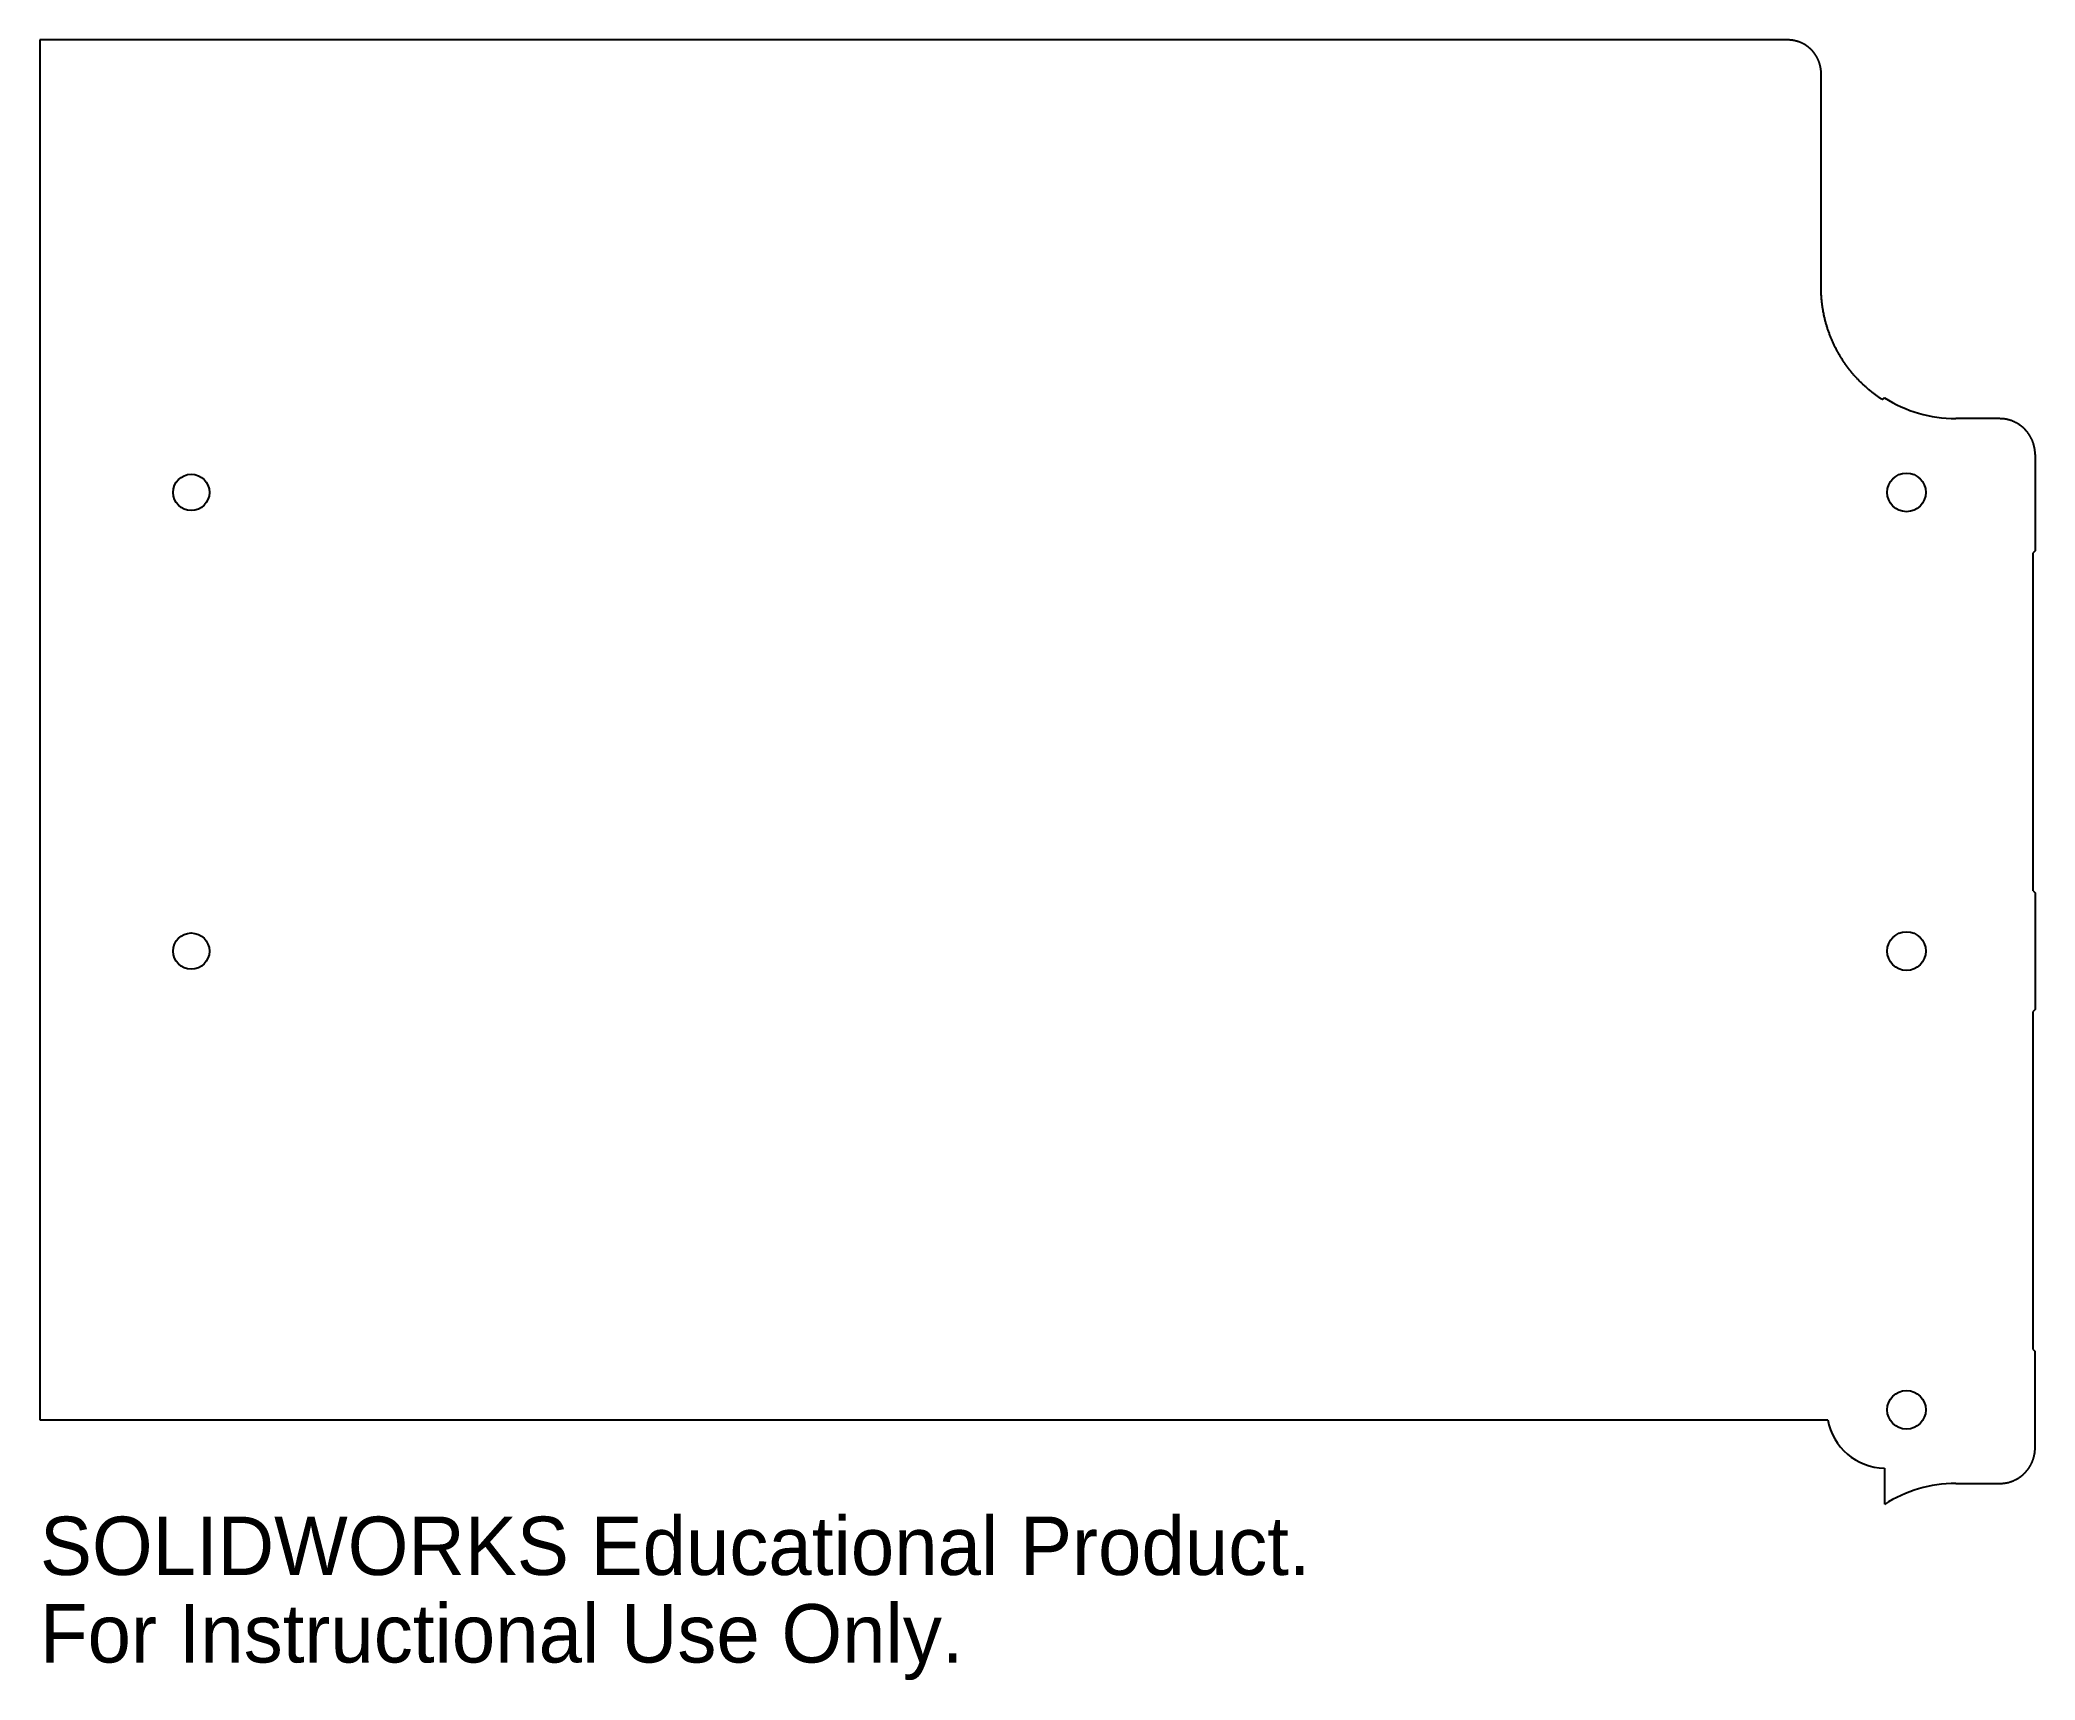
# Model space of a CAD drawing. Extents: x -1 to 164, y -114 to 22.
import ezdxf
from ezdxf.enums import TextEntityAlignment as Align

# ---------------------------------------------------------------- set-up
doc = ezdxf.new("R2010")
doc.units = 0
doc.layers.get('0').update_dxf_attribs({"linetype": 'CONTINUOUS'})
doc.styles.add('SLDTEXTSTYLE0', font='SLDTEXTSTYLE0')

msp = doc.modelspace()

# ---------------------------------------------------------------- linework, layer by layer
at = {"color": 7, "linetype": 'CONTINUOUS'}
for p, q in [((-0.78, 21.96), (-0.78, -92.34)), ((143.99, 21.96), (-0.78, 21.96)), ((144.02, 21.96), (143.99, 21.96)), ((144.05, 21.96), (144.02, 21.96)), ((144.08, 21.96), (144.05, 21.96)), ((144.11, 21.96), (144.08, 21.96)), ((144.14, 21.96), (144.11, 21.96)), ((144.17, 21.95), (144.14, 21.96)), ((144.2, 21.95), (144.17, 21.95)), ((144.23, 21.95), (144.2, 21.95)), ((144.26, 21.95), (144.23, 21.95)), ((144.29, 21.94), (144.26, 21.95)), ((144.32, 21.94), (144.29, 21.94)), ((144.35, 21.94), (144.32, 21.94)), ((144.38, 21.93), (144.35, 21.94)), ((144.41, 21.93), (144.38, 21.93)), ((144.44, 21.92), (144.41, 21.93)), ((144.47, 21.92), (144.44, 21.92)), ((144.5, 21.91), (144.47, 21.92)), ((144.53, 21.91), (144.5, 21.91)), ((144.56, 21.9), (144.53, 21.91)), ((144.59, 21.89), (144.56, 21.9)), ((144.62, 21.89), (144.59, 21.89)), ((144.65, 21.88), (144.62, 21.89)), ((144.68, 21.87), (144.65, 21.88)), ((144.71, 21.87), (144.68, 21.87)), ((144.74, 21.86), (144.71, 21.87)), ((144.77, 21.85), (144.74, 21.86)), ((144.8, 21.84), (144.77, 21.85)), ((144.83, 21.83), (144.8, 21.84)), ((144.86, 21.82), (144.83, 21.83)), ((144.89, 21.81), (144.86, 21.82)), ((144.91, 21.8), (144.89, 21.81)), ((144.94, 21.79), (144.91, 21.8)), ((144.97, 21.78), (144.94, 21.79)), ((145, 21.77), (144.97, 21.78)), ((145.03, 21.76), (145, 21.77)), ((145.06, 21.75), (145.03, 21.76)), ((145.09, 21.73), (145.06, 21.75)), ((145.11, 21.72), (145.09, 21.73)), ((145.14, 21.71), (145.11, 21.72)), ((145.17, 21.7), (145.14, 21.71)), ((145.2, 21.68), (145.17, 21.7)), ((145.22, 21.67), (145.2, 21.68)), ((145.25, 21.66), (145.22, 21.67)), ((145.28, 21.64), (145.25, 21.66)), ((145.31, 21.63), (145.28, 21.64)), ((145.33, 21.61), (145.31, 21.63)), ((145.36, 21.6), (145.33, 21.61)), ((145.39, 21.58), (145.36, 21.6)), ((145.41, 21.57), (145.39, 21.58)), ((145.44, 21.55), (145.41, 21.57)), ((145.46, 21.54), (145.44, 21.55)), ((145.49, 21.52), (145.46, 21.54)), ((145.52, 21.5), (145.49, 21.52)), ((145.54, 21.49), (145.52, 21.5)), ((145.57, 21.47), (145.54, 21.49)), ((145.59, 21.45), (145.57, 21.47)), ((145.62, 21.43), (145.59, 21.45)), ((145.64, 21.42), (145.62, 21.43)), ((145.67, 21.4), (145.64, 21.42)), ((145.69, 21.38), (145.67, 21.4)), ((145.71, 21.36), (145.69, 21.38)), ((145.74, 21.34), (145.71, 21.36)), ((145.76, 21.32), (145.74, 21.34)), ((145.78, 21.3), (145.76, 21.32)), ((145.81, 21.28), (145.78, 21.3)), ((145.83, 21.26), (145.81, 21.28)), ((145.85, 21.24), (145.83, 21.26)), ((145.88, 21.22), (145.85, 21.24)), ((145.9, 21.2), (145.88, 21.22)), ((145.92, 21.18), (145.9, 21.2)), ((145.94, 21.16), (145.92, 21.18)), ((145.96, 21.14), (145.94, 21.16)), ((145.99, 21.11), (145.96, 21.14)), ((146.01, 21.09), (145.99, 21.11)), ((146.03, 21.07), (146.01, 21.09)), ((146.05, 21.05), (146.03, 21.07)), ((146.07, 21.02), (146.05, 21.05)), ((146.09, 21), (146.07, 21.02)), ((146.11, 20.98), (146.09, 21)), ((146.13, 20.95), (146.11, 20.98)), ((146.15, 20.93), (146.13, 20.95)), ((146.17, 20.91), (146.15, 20.93)), ((146.19, 20.88), (146.17, 20.91)), ((146.2, 20.86), (146.19, 20.88)), ((146.22, 20.83), (146.2, 20.86)), ((146.24, 20.81), (146.22, 20.83)), ((146.26, 20.78), (146.24, 20.81)), ((146.28, 20.76), (146.26, 20.78)), ((146.29, 20.73), (146.28, 20.76)), ((146.31, 20.71), (146.29, 20.73)), ((146.33, 20.68), (146.31, 20.71)), ((146.34, 20.66), (146.33, 20.68)), ((146.36, 20.63), (146.34, 20.66)), ((146.37, 20.61), (146.36, 20.63)), ((146.39, 20.58), (146.37, 20.61)), ((146.41, 20.55), (146.39, 20.58)), ((146.42, 20.53), (146.41, 20.55)), ((146.44, 20.5), (146.42, 20.53)), ((146.45, 20.47), (146.44, 20.5)), ((146.46, 20.44), (146.45, 20.47)), ((146.48, 20.42), (146.46, 20.44)), ((146.49, 20.39), (146.48, 20.42)), ((146.5, 20.36), (146.49, 20.39)), ((146.52, 20.33), (146.5, 20.36)), ((146.53, 20.31), (146.52, 20.33)), ((146.54, 20.28), (146.53, 20.31)), ((146.55, 20.25), (146.54, 20.28)), ((146.56, 20.22), (146.55, 20.25)), ((146.58, 20.19), (146.56, 20.22)), ((146.59, 20.17), (146.58, 20.19)), ((146.6, 20.14), (146.59, 20.17)), ((146.61, 20.11), (146.6, 20.14)), ((146.62, 20.08), (146.61, 20.11)), ((146.63, 20.05), (146.62, 20.08)), ((146.64, 20.02), (146.63, 20.05)), ((146.65, 19.99), (146.64, 20.02)), ((146.66, 19.96), (146.65, 19.99)), ((146.66, 19.93), (146.66, 19.96)), ((146.67, 19.9), (146.66, 19.93)), ((146.68, 19.87), (146.67, 19.9)), ((146.69, 19.85), (146.68, 19.87)), ((146.69, 19.82), (146.69, 19.85)), ((146.7, 19.79), (146.69, 19.82)), ((146.71, 19.76), (146.7, 19.79)), ((146.71, 19.73), (146.71, 19.76)), ((146.72, 19.7), (146.71, 19.73)), ((146.73, 19.67), (146.72, 19.7)), ((146.73, 19.64), (146.73, 19.67)), ((146.74, 19.61), (146.73, 19.64)), ((146.74, 19.58), (146.74, 19.61)), ((146.74, 19.55), (146.74, 19.58)), ((146.75, 19.52), (146.74, 19.55)), ((146.75, 19.48), (146.75, 19.52)), ((146.75, 19.45), (146.75, 19.48)), ((146.76, 19.42), (146.75, 19.45)), ((146.76, 19.39), (146.76, 19.42)), ((146.76, 19.36), (146.76, 19.39)), ((146.76, 19.33), (146.76, 19.36)), ((146.76, 19.3), (146.76, 19.33)), ((146.77, 19.27), (146.76, 19.3)), ((146.77, 19.24), (146.77, 19.27)), ((146.77, 19.21), (146.77, 19.24)), ((146.77, 19.18), (146.77, 19.21)), ((146.77, 1.45), (146.77, 19.18)), ((146.77, 1.39), (146.77, 1.45)), ((146.77, 1.32), (146.77, 1.39)), ((146.77, 1.25), (146.77, 1.32)), ((146.77, 1.18), (146.77, 1.25)), ((146.77, 1.11), (146.77, 1.18)), ((146.78, 1.04), (146.77, 1.11)), ((146.78, 0.97), (146.78, 1.04)), ((146.78, 0.9), (146.78, 0.97)), ((146.78, 0.83), (146.78, 0.9)), ((146.79, 0.76), (146.78, 0.83)), ((146.79, 0.69), (146.79, 0.76)), ((146.8, 0.62), (146.79, 0.69)), ((146.8, 0.55), (146.8, 0.62)), ((146.81, 0.48), (146.8, 0.55)), ((146.82, 0.41), (146.81, 0.48)), ((146.82, 0.35), (146.82, 0.41)), ((146.83, 0.28), (146.82, 0.35)), ((146.84, 0.21), (146.83, 0.28)), ((146.85, 0.14), (146.84, 0.21)), ((146.85, 0.07), (146.85, 0.14)), ((146.86, 0), (146.85, 0.07)), ((146.87, -0.07), (146.86, 0)), ((146.88, -0.14), (146.87, -0.07)), ((146.89, -0.21), (146.88, -0.14)), ((146.9, -0.27), (146.89, -0.21)), ((146.91, -0.34), (146.9, -0.27)), ((146.93, -0.41), (146.91, -0.34)), ((146.94, -0.48), (146.93, -0.41)), ((146.95, -0.55), (146.94, -0.48)), ((146.96, -0.62), (146.95, -0.55)), ((146.98, -0.68), (146.96, -0.62)), ((146.99, -0.75), (146.98, -0.68)), ((147, -0.82), (146.99, -0.75)), ((147.02, -0.89), (147, -0.82)), ((147.03, -0.96), (147.02, -0.89)), ((147.05, -1.02), (147.03, -0.96)), ((147.07, -1.09), (147.05, -1.02)), ((147.08, -1.16), (147.07, -1.09)), ((147.1, -1.23), (147.08, -1.16)), ((147.11, -1.29), (147.1, -1.23)), ((147.13, -1.36), (147.11, -1.29)), ((147.15, -1.43), (147.13, -1.36)), ((147.17, -1.5), (147.15, -1.43)), ((147.19, -1.56), (147.17, -1.5)), ((147.21, -1.63), (147.19, -1.56)), ((147.23, -1.7), (147.21, -1.63)), ((147.25, -1.76), (147.23, -1.7)), ((147.27, -1.83), (147.25, -1.76)), ((147.29, -1.9), (147.27, -1.83)), ((147.31, -1.96), (147.29, -1.9)), ((147.33, -2.03), (147.31, -1.96)), ((147.35, -2.09), (147.33, -2.03)), ((147.38, -2.16), (147.35, -2.09)), ((147.4, -2.22), (147.38, -2.16)), ((147.42, -2.29), (147.4, -2.22)), ((147.45, -2.36), (147.42, -2.29)), ((147.47, -2.42), (147.45, -2.36)), ((147.49, -2.49), (147.47, -2.42)), ((147.52, -2.55), (147.49, -2.49)), ((147.54, -2.62), (147.52, -2.55)), ((147.57, -2.68), (147.54, -2.62)), ((147.6, -2.74), (147.57, -2.68)), ((147.62, -2.81), (147.6, -2.74)), ((147.65, -2.87), (147.62, -2.81)), ((147.68, -2.94), (147.65, -2.87)), ((147.71, -3), (147.68, -2.94)), ((147.73, -3.06), (147.71, -3)), ((147.76, -3.13), (147.73, -3.06)), ((147.79, -3.19), (147.76, -3.13)), ((147.82, -3.25), (147.79, -3.19)), ((147.85, -3.32), (147.82, -3.25)), ((147.88, -3.38), (147.85, -3.32)), ((147.91, -3.44), (147.88, -3.38)), ((147.94, -3.5), (147.91, -3.44)), ((147.97, -3.56), (147.94, -3.5)), ((148.01, -3.63), (147.97, -3.56)), ((148.04, -3.69), (148.01, -3.63)), ((148.07, -3.75), (148.04, -3.69)), ((148.1, -3.81), (148.07, -3.75)), ((148.14, -3.87), (148.1, -3.81)), ((148.17, -3.93), (148.14, -3.87)), ((148.2, -3.99), (148.17, -3.93)), ((148.24, -4.05), (148.2, -3.99)), ((148.27, -4.11), (148.24, -4.05)), ((148.31, -4.17), (148.27, -4.11)), ((148.34, -4.23), (148.31, -4.17)), ((148.38, -4.29), (148.34, -4.23)), ((148.42, -4.35), (148.38, -4.29)), ((148.45, -4.41), (148.42, -4.35)), ((148.49, -4.47), (148.45, -4.41)), ((148.53, -4.53), (148.49, -4.47)), ((148.57, -4.59), (148.53, -4.53)), ((148.6, -4.64), (148.57, -4.59)), ((148.64, -4.7), (148.6, -4.64)), ((148.68, -4.76), (148.64, -4.7)), ((148.72, -4.82), (148.68, -4.76)), ((148.76, -4.87), (148.72, -4.82)), ((148.8, -4.93), (148.76, -4.87)), ((148.84, -4.99), (148.8, -4.93)), ((148.88, -5.04), (148.84, -4.99)), ((148.92, -5.1), (148.88, -5.04)), ((148.96, -5.16), (148.92, -5.1)), ((149.01, -5.21), (148.96, -5.16)), ((149.05, -5.27), (149.01, -5.21)), ((149.09, -5.32), (149.05, -5.27)), ((149.13, -5.38), (149.09, -5.32)), ((149.18, -5.43), (149.13, -5.38)), ((149.22, -5.48), (149.18, -5.43)), ((149.26, -5.54), (149.22, -5.48)), ((149.31, -5.59), (149.26, -5.54)), ((149.35, -5.65), (149.31, -5.59)), ((149.4, -5.7), (149.35, -5.65)), ((149.44, -5.75), (149.4, -5.7)), ((149.49, -5.8), (149.44, -5.75)), ((149.53, -5.86), (149.49, -5.8)), ((149.58, -5.91), (149.53, -5.86)), ((149.63, -5.96), (149.58, -5.91)), ((149.67, -6.01), (149.63, -5.96)), ((149.72, -6.06), (149.67, -6.01)), ((149.77, -6.11), (149.72, -6.06)), ((149.82, -6.16), (149.77, -6.11)), ((149.86, -6.21), (149.82, -6.16)), ((149.91, -6.26), (149.86, -6.21)), ((149.96, -6.31), (149.91, -6.26)), ((150.01, -6.36), (149.96, -6.31)), ((150.06, -6.41), (150.01, -6.36)), ((150.11, -6.46), (150.06, -6.41)), ((150.16, -6.51), (150.11, -6.46)), ((150.21, -6.56), (150.16, -6.51)), ((150.26, -6.6), (150.21, -6.56)), ((150.31, -6.65), (150.26, -6.6)), ((150.36, -6.7), (150.31, -6.65)), ((150.41, -6.74), (150.36, -6.7)), ((150.46, -6.79), (150.41, -6.74)), ((150.52, -6.84), (150.46, -6.79)), ((150.57, -6.88), (150.52, -6.84)), ((150.62, -6.93), (150.57, -6.88)), ((150.67, -6.97), (150.62, -6.93)), ((150.73, -7.02), (150.67, -6.97)), ((150.78, -7.06), (150.73, -7.02)), ((150.83, -7.11), (150.78, -7.06)), ((150.89, -7.15), (150.83, -7.11)), ((150.94, -7.19), (150.89, -7.15)), ((151, -7.24), (150.94, -7.19)), ((151.05, -7.28), (151, -7.24)), ((151.11, -7.32), (151.05, -7.28)), ((151.16, -7.36), (151.11, -7.32)), ((151.22, -7.4), (151.16, -7.36)), ((151.27, -7.45), (151.22, -7.4)), ((151.33, -7.49), (151.27, -7.45)), ((151.39, -7.53), (151.33, -7.49)), ((151.44, -7.57), (151.39, -7.53)), ((151.5, -7.61), (151.44, -7.57)), ((151.56, -7.65), (151.5, -7.61)), ((151.61, -7.69), (151.56, -7.65)), ((151.67, -7.72), (151.61, -7.69)), ((151.73, -7.76), (151.67, -7.72)), ((151.79, -7.8), (151.73, -7.76)), ((151.85, -7.84), (151.79, -7.8)), ((151.86, -7.83), (151.85, -7.83)), ((151.85, -7.83), (151.85, -7.83)), ((151.85, -7.83), (151.85, -7.84)), ((151.87, -7.82), (151.86, -7.82)), ((151.86, -7.82), (151.86, -7.83)), ((151.88, -7.81), (151.87, -7.81)), ((151.87, -7.81), (151.87, -7.82)), ((151.89, -7.8), (151.88, -7.8)), ((151.88, -7.8), (151.88, -7.81)), ((151.88, -7.81), (151.88, -7.81)), ((151.9, -7.79), (151.89, -7.79)), ((151.89, -7.79), (151.89, -7.8)), ((151.91, -7.78), (151.9, -7.79)), ((151.9, -7.79), (151.9, -7.79)), ((151.92, -7.77), (151.91, -7.78)), ((151.91, -7.78), (151.91, -7.78)), ((151.91, -7.78), (151.91, -7.78)), ((151.93, -7.76), (151.92, -7.77)), ((151.92, -7.77), (151.92, -7.77)), ((151.94, -7.76), (151.93, -7.76)), ((151.93, -7.76), (151.93, -7.76)), ((151.95, -7.75), (151.94, -7.75)), ((151.94, -7.75), (151.94, -7.76)), ((151.96, -7.74), (151.95, -7.74)), ((151.95, -7.74), (151.95, -7.75)), ((151.97, -7.73), (151.96, -7.73)), ((151.96, -7.73), (151.96, -7.74)), ((151.96, -7.74), (151.96, -7.74)), ((151.98, -7.72), (151.97, -7.73)), ((151.97, -7.73), (151.97, -7.73)), ((151.99, -7.72), (151.98, -7.72)), ((151.98, -7.72), (151.98, -7.72)), ((152, -7.71), (151.99, -7.71)), ((151.99, -7.71), (151.99, -7.72)), ((152.01, -7.7), (152, -7.71)), ((152, -7.71), (152, -7.71)), ((152.02, -7.69), (152.01, -7.7)), ((152.01, -7.7), (152.01, -7.7)), ((152.02, -7.69), (152.02, -7.69)), ((161.54, -9.41), (157.92, -9.41)), ((161.57, -9.41), (161.54, -9.41)), ((161.6, -9.42), (161.57, -9.41)), ((161.64, -9.42), (161.6, -9.42)), ((161.67, -9.42), (161.64, -9.42)), ((161.7, -9.42), (161.67, -9.42)), ((161.73, -9.42), (161.7, -9.42)), ((161.76, -9.42), (161.73, -9.42)), ((161.8, -9.42), (161.76, -9.42)), ((161.83, -9.43), (161.8, -9.42)), ((161.86, -9.43), (161.83, -9.43)), ((161.89, -9.43), (161.86, -9.43)), ((161.93, -9.44), (161.89, -9.43)), ((161.96, -9.44), (161.93, -9.44)), ((161.99, -9.45), (161.96, -9.44)), ((162.02, -9.45), (161.99, -9.45)), ((162.05, -9.46), (162.02, -9.45)), ((162.09, -9.46), (162.05, -9.46)), ((162.12, -9.47), (162.09, -9.46)), ((162.15, -9.48), (162.12, -9.47)), ((162.18, -9.48), (162.15, -9.48)), ((162.21, -9.49), (162.18, -9.48)), ((162.25, -9.5), (162.21, -9.49)), ((162.28, -9.51), (162.25, -9.5)), ((162.31, -9.52), (162.28, -9.51)), ((162.34, -9.52), (162.31, -9.52)), ((162.37, -9.53), (162.34, -9.52)), ((162.4, -9.54), (162.37, -9.53)), ((162.43, -9.55), (162.4, -9.54)), ((162.46, -9.56), (162.43, -9.55)), ((162.49, -9.57), (162.46, -9.56)), ((162.52, -9.58), (162.49, -9.57)), ((162.56, -9.59), (162.52, -9.58)), ((162.59, -9.61), (162.56, -9.59)), ((162.62, -9.62), (162.59, -9.61)), ((162.65, -9.63), (162.62, -9.62)), ((162.68, -9.64), (162.65, -9.63)), ((162.71, -9.65), (162.68, -9.64)), ((162.74, -9.67), (162.71, -9.65)), ((162.77, -9.68), (162.74, -9.67)), ((162.79, -9.69), (162.77, -9.68)), ((162.82, -9.71), (162.79, -9.69)), ((162.85, -9.72), (162.82, -9.71)), ((162.88, -9.74), (162.85, -9.72)), ((162.91, -9.75), (162.88, -9.74)), ((162.94, -9.77), (162.91, -9.75)), ((162.97, -9.78), (162.94, -9.77)), ((163, -9.8), (162.97, -9.78)), ((163.03, -9.81), (163, -9.8)), ((163.05, -9.83), (163.03, -9.81)), ((163.08, -9.85), (163.05, -9.83)), ((163.11, -9.86), (163.08, -9.85)), ((163.14, -9.88), (163.11, -9.86)), ((163.16, -9.9), (163.14, -9.88)), ((163.19, -9.92), (163.16, -9.9)), ((163.22, -9.94), (163.19, -9.92)), ((163.24, -9.95), (163.22, -9.94)), ((163.27, -9.97), (163.24, -9.95)), ((163.3, -9.99), (163.27, -9.97)), ((163.32, -10.01), (163.3, -9.99)), ((163.35, -10.03), (163.32, -10.01)), ((163.37, -10.05), (163.35, -10.03)), ((163.4, -10.07), (163.37, -10.05)), ((163.42, -10.09), (163.4, -10.07)), ((163.45, -10.11), (163.42, -10.09)), ((163.47, -10.13), (163.45, -10.11)), ((163.5, -10.16), (163.47, -10.13)), ((163.52, -10.18), (163.5, -10.16)), ((163.55, -10.2), (163.52, -10.18)), ((163.57, -10.22), (163.55, -10.2)), ((163.59, -10.24), (163.57, -10.22)), ((163.62, -10.27), (163.59, -10.24)), ((163.64, -10.29), (163.62, -10.27)), ((163.66, -10.31), (163.64, -10.29)), ((163.68, -10.34), (163.66, -10.31)), ((163.71, -10.36), (163.68, -10.34)), ((163.73, -10.38), (163.71, -10.36)), ((163.75, -10.41), (163.73, -10.38)), ((163.77, -10.43), (163.75, -10.41)), ((163.79, -10.46), (163.77, -10.43)), ((163.81, -10.48), (163.79, -10.46)), ((163.83, -10.51), (163.81, -10.48)), ((163.86, -10.53), (163.83, -10.51)), ((163.88, -10.56), (163.86, -10.53)), ((163.89, -10.58), (163.88, -10.56)), ((163.91, -10.61), (163.89, -10.58)), ((163.93, -10.64), (163.91, -10.61)), ((163.95, -10.66), (163.93, -10.64)), ((163.97, -10.69), (163.95, -10.66)), ((163.99, -10.72), (163.97, -10.69)), ((164.01, -10.74), (163.99, -10.72)), ((164.03, -10.77), (164.01, -10.74)), ((164.04, -10.8), (164.03, -10.77)), ((164.06, -10.83), (164.04, -10.8)), ((164.08, -10.85), (164.06, -10.83)), ((164.09, -10.88), (164.08, -10.85)), ((164.11, -10.91), (164.09, -10.88)), ((164.12, -10.94), (164.11, -10.91)), ((164.14, -10.97), (164.12, -10.94)), ((164.16, -11), (164.14, -10.97)), ((164.17, -11.02), (164.16, -11)), ((164.18, -11.05), (164.17, -11.02)), ((164.2, -11.08), (164.18, -11.05)), ((164.21, -11.11), (164.2, -11.08)), ((164.23, -11.14), (164.21, -11.11)), ((164.24, -11.17), (164.23, -11.14)), ((164.25, -11.2), (164.24, -11.17)), ((164.27, -11.23), (164.25, -11.2)), ((164.28, -11.26), (164.27, -11.23)), ((164.29, -11.29), (164.28, -11.26)), ((164.3, -11.32), (164.29, -11.29)), ((164.31, -11.35), (164.3, -11.32)), ((164.32, -11.38), (164.31, -11.35)), ((164.33, -11.41), (164.32, -11.38)), ((164.35, -11.44), (164.33, -11.41)), ((164.36, -11.47), (164.35, -11.44)), ((164.36, -11.51), (164.36, -11.47)), ((164.37, -11.54), (164.36, -11.51)), ((164.38, -11.57), (164.37, -11.54)), ((164.39, -11.6), (164.38, -11.57)), ((164.4, -11.63), (164.39, -11.6)), ((164.41, -11.66), (164.4, -11.63)), ((164.42, -11.69), (164.41, -11.66)), ((164.42, -11.72), (164.42, -11.69)), ((164.43, -11.76), (164.42, -11.72)), ((164.44, -11.79), (164.43, -11.76)), ((164.44, -11.82), (164.44, -11.79)), ((164.45, -11.85), (164.44, -11.82)), ((164.45, -11.88), (164.45, -11.85)), ((164.46, -11.92), (164.45, -11.88)), ((164.46, -11.95), (164.46, -11.92)), ((164.47, -11.98), (164.46, -11.95)), ((164.47, -12.01), (164.47, -11.98)), ((164.48, -12.04), (164.47, -12.01)), ((164.48, -12.08), (164.48, -12.04)), ((164.48, -12.11), (164.48, -12.08)), ((164.49, -12.14), (164.48, -12.11)), ((164.49, -12.17), (164.49, -12.14)), ((164.49, -12.21), (164.49, -12.17)), ((164.49, -12.24), (164.49, -12.21)), ((164.49, -12.27), (164.49, -12.24)), ((164.49, -12.3), (164.49, -12.27)), ((164.49, -12.34), (164.49, -12.3)), ((164.49, -12.37), (164.49, -12.34)), ((164.49, -12.37), (164.49, -20.35)), ((164.49, -20.35), (164.32, -20.52)), ((164.32, -48.52), (164.32, -20.52)), ((164.32, -48.52), (164.49, -48.69)), ((164.49, -48.69), (164.49, -58.35)), ((164.49, -58.35), (164.32, -58.52)), ((164.32, -86.52), (164.32, -58.52)), ((164.32, -86.52), (164.49, -86.69)), ((164.49, -94.67), (164.49, -86.69)), ((-0.78, -92.34), (147.33, -92.34)), ((164.24, -95.87), (164.25, -95.84)), ((164.25, -95.84), (164.27, -95.81)), ((164.27, -95.81), (164.28, -95.78)), ((164.28, -95.78), (164.29, -95.75)), ((164.29, -95.75), (164.3, -95.72)), ((164.3, -95.72), (164.31, -95.69)), ((164.31, -95.69), (164.32, -95.66)), ((164.32, -95.66), (164.33, -95.63)), ((164.33, -95.63), (164.34, -95.6)), ((164.34, -95.6), (164.35, -95.57)), ((164.35, -95.57), (164.36, -95.54)), ((164.36, -95.54), (164.37, -95.5)), ((164.37, -95.5), (164.38, -95.47)), ((164.38, -95.47), (164.39, -95.44)), ((164.39, -95.44), (164.4, -95.41)), ((164.4, -95.41), (164.41, -95.38)), ((164.41, -95.35), (164.42, -95.32)), ((164.41, -95.38), (164.41, -95.35)), ((164.42, -95.32), (164.43, -95.28)), ((164.43, -95.28), (164.44, -95.25)), ((164.44, -95.22), (164.45, -95.19)), ((164.44, -95.25), (164.44, -95.22)), ((164.45, -95.16), (164.46, -95.12)), ((164.45, -95.19), (164.45, -95.16)), ((164.46, -95.09), (164.47, -95.06)), ((164.46, -95.12), (164.46, -95.09)), ((164.47, -95.03), (164.48, -95)), ((164.47, -95.06), (164.47, -95.03)), ((164.48, -94.9), (164.49, -94.87)), ((164.48, -94.93), (164.48, -94.9)), ((164.48, -94.96), (164.48, -94.93)), ((164.48, -95), (164.48, -94.96)), ((164.49, -94.7), (164.49, -94.67)), ((164.49, -94.74), (164.49, -94.7)), ((164.49, -94.77), (164.49, -94.74)), ((164.49, -94.8), (164.49, -94.77)), ((164.49, -94.83), (164.49, -94.8)), ((164.49, -94.87), (164.49, -94.83)), ((152.02, -96.35), (152.02, -99.35)), ((162.34, -97.52), (162.37, -97.51)), ((162.37, -97.51), (162.4, -97.5)), ((162.4, -97.5), (162.43, -97.49)), ((162.43, -97.49), (162.46, -97.48)), ((162.46, -97.48), (162.49, -97.47)), ((162.49, -97.47), (162.52, -97.46)), ((162.52, -97.46), (162.55, -97.45)), ((162.55, -97.45), (162.59, -97.44)), ((162.59, -97.44), (162.62, -97.42)), ((162.62, -97.42), (162.65, -97.41)), ((162.65, -97.41), (162.68, -97.4)), ((162.68, -97.4), (162.71, -97.39)), ((162.71, -97.39), (162.74, -97.37)), ((162.74, -97.37), (162.76, -97.36)), ((162.76, -97.36), (162.79, -97.35)), ((162.79, -97.35), (162.82, -97.33)), ((162.82, -97.33), (162.85, -97.32)), ((162.85, -97.32), (162.88, -97.3)), ((162.88, -97.3), (162.91, -97.29)), ((162.91, -97.29), (162.94, -97.27)), ((162.94, -97.27), (162.97, -97.26)), ((162.97, -97.26), (163, -97.24)), ((163, -97.24), (163.02, -97.23)), ((163.02, -97.23), (163.05, -97.21)), ((163.05, -97.21), (163.08, -97.19)), ((163.08, -97.19), (163.11, -97.18)), ((163.11, -97.18), (163.14, -97.16)), ((163.14, -97.16), (163.16, -97.14)), ((163.16, -97.14), (163.19, -97.12)), ((163.19, -97.12), (163.22, -97.1)), ((163.22, -97.1), (163.24, -97.09)), ((163.24, -97.09), (163.27, -97.07)), ((163.27, -97.07), (163.3, -97.05)), ((163.3, -97.05), (163.32, -97.03)), ((163.32, -97.03), (163.35, -97.01)), ((163.35, -97.01), (163.37, -96.99)), ((163.37, -96.99), (163.4, -96.97)), ((163.4, -96.97), (163.42, -96.95)), ((163.42, -96.95), (163.45, -96.93)), ((163.45, -96.93), (163.47, -96.91)), ((163.47, -96.91), (163.5, -96.88)), ((163.5, -96.88), (163.52, -96.86)), ((163.52, -96.86), (163.55, -96.84)), ((163.55, -96.84), (163.57, -96.82)), ((163.57, -96.82), (163.59, -96.8)), ((163.59, -96.8), (163.62, -96.77)), ((163.62, -96.77), (163.64, -96.75)), ((163.64, -96.75), (163.66, -96.73)), ((163.66, -96.73), (163.68, -96.7)), ((163.68, -96.7), (163.71, -96.68)), ((163.71, -96.68), (163.73, -96.66)), ((163.73, -96.66), (163.75, -96.63)), ((163.75, -96.63), (163.77, -96.61)), ((163.77, -96.61), (163.79, -96.58)), ((163.79, -96.58), (163.81, -96.56)), ((163.81, -96.56), (163.83, -96.53)), ((163.83, -96.53), (163.85, -96.51)), ((163.85, -96.51), (163.87, -96.48)), ((163.87, -96.48), (163.89, -96.46)), ((163.89, -96.46), (163.91, -96.43)), ((163.91, -96.43), (163.93, -96.4)), ((163.93, -96.4), (163.95, -96.38)), ((163.95, -96.38), (163.97, -96.35)), ((163.97, -96.35), (163.99, -96.32)), ((163.99, -96.32), (164.01, -96.3)), ((164.01, -96.3), (164.02, -96.27)), ((164.02, -96.27), (164.04, -96.24)), ((164.04, -96.24), (164.06, -96.21)), ((164.06, -96.21), (164.08, -96.19)), ((164.08, -96.19), (164.09, -96.16)), ((164.09, -96.16), (164.11, -96.13)), ((164.11, -96.13), (164.12, -96.1)), ((164.12, -96.1), (164.14, -96.07)), ((164.14, -96.07), (164.16, -96.05)), ((164.16, -96.05), (164.17, -96.02)), ((164.17, -96.02), (164.18, -95.99)), ((164.18, -95.99), (164.2, -95.96)), ((164.2, -95.96), (164.21, -95.93)), ((164.21, -95.93), (164.23, -95.9)), ((164.23, -95.9), (164.24, -95.87)), ((157.92, -97.63), (161.54, -97.63)), ((161.54, -97.63), (161.57, -97.63)), ((161.57, -97.63), (161.6, -97.63)), ((161.6, -97.63), (161.64, -97.63)), ((161.64, -97.63), (161.67, -97.62)), ((161.67, -97.62), (161.7, -97.62)), ((161.7, -97.62), (161.73, -97.62)), ((161.73, -97.62), (161.76, -97.62)), ((161.76, -97.62), (161.8, -97.62)), ((161.8, -97.62), (161.83, -97.61)), ((161.83, -97.61), (161.86, -97.61)), ((161.86, -97.61), (161.89, -97.61)), ((161.89, -97.61), (161.93, -97.6)), ((161.93, -97.6), (161.96, -97.6)), ((161.96, -97.6), (161.99, -97.59)), ((161.99, -97.59), (162.02, -97.59)), ((162.02, -97.59), (162.05, -97.58)), ((162.05, -97.58), (162.09, -97.58)), ((162.09, -97.58), (162.12, -97.57)), ((162.12, -97.57), (162.15, -97.56)), ((162.15, -97.56), (162.18, -97.56)), ((162.18, -97.56), (162.21, -97.55)), ((162.21, -97.55), (162.24, -97.54)), ((162.24, -97.54), (162.28, -97.53)), ((162.28, -97.53), (162.31, -97.53)), ((162.31, -97.53), (162.34, -97.52))]:
    msp.add_line(p, q, dxfattribs=at)
for centre, radius in [((11.76, -15.52), 1.5), ((153.84, -15.52), 1.6), ((11.76, -53.52), 1.5), ((153.84, -53.52), 1.6), ((153.84, -91.52), 1.6)]:
    msp.add_circle(centre, radius, dxfattribs=at)
for centre, radius, start, end in [((157.92, 1.57), 10.98, 237.4816, 269.9996), ((152.08, -91.52), 4.83, 189.7691, 269.2775), ((157.92, -108.61), 10.98, 90.0004, 122.5184)]:
    msp.add_arc(centre, radius, start, end, dxfattribs=at)

# ---------------------------------------------------------------- texts
at = {"color": 7, "linetype": 'CONTINUOUS', "style": 'SLDTEXTSTYLE0'}
for s, p in [('SOLIDWORKS Educational Product.', (-0.78, -100.37)), ('For Instructional Use Only.', (-0.78, -107.62))]:
    msp.add_text(s, height=4.8336, dxfattribs=at).set_placement(p, align=Align.TOP_LEFT)

doc.saveas('drawing.dxf')
